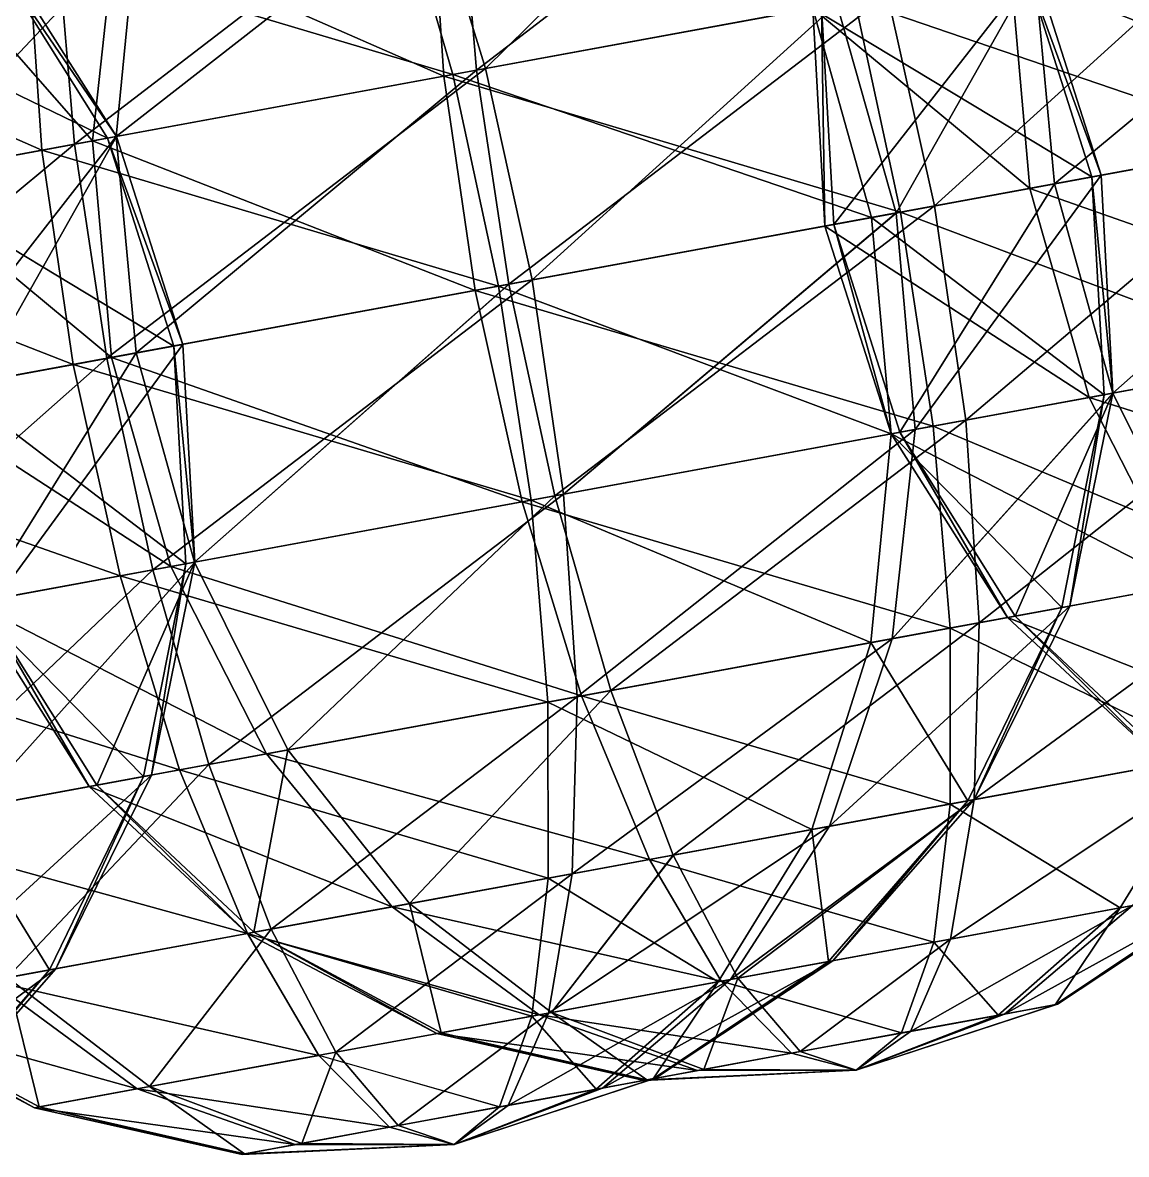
# Model space of a CAD drawing. Header units: metres. Extents: x -550 to 12, y -466 to 28.
# Drawn here: x -183.77 to -144.15, y -170.44 to -129.82 of the extents above; entities that cross this region are included whole.
import ezdxf

# ---------------------------------------------------------------- set-up
doc = ezdxf.new("R2010")
doc.units = ezdxf.units.M

msp = doc.modelspace()

# ---------------------------------------------------------------- linework, layer by layer
for points in [[(-167.47913, -131.53079, -797.5531), (-168.08679, -124.285675, -794.6424), (-154.86334, -121.85166, -794.3563), (-154.86324, -121.85156, -794.3562)], [(-167.47913, -131.53079, -797.5531), (-154.86334, -121.85166, -794.3563), (-152.73029, -128.81601, -797.2341), (-152.73018, -128.8159, -797.23395)], [(-167.16223, -131.47246, -1176.4236), (-169.29529, -124.50811, -1173.5458), (-157.9841, -122.42609, -1166.5753), (-157.984, -122.42599, -1166.5752)], [(-167.16223, -131.47246, -1176.4236), (-157.9841, -122.42609, -1166.5753), (-154.54625, -129.15027, -1168.6489), (-154.54614, -129.15016, -1168.6488)], [(-180.40887, -133.91075, -790.3311), (-179.67928, -126.41948, -788.1673), (-168.08679, -124.285675, -794.6424), (-168.08669, -124.285576, -794.6423)], [(-180.40887, -133.91075, -790.3311), (-168.08679, -124.285675, -794.6424), (-167.47913, -131.53079, -797.5531), (-167.47902, -131.53069, -797.553)], [(-181.91107, -134.18726, -1176.7426), (-182.51874, -126.94212, -1173.8318), (-169.29529, -124.50811, -1173.5458), (-169.29518, -124.50801, -1173.5457)], [(-181.91107, -134.18726, -1176.7426), (-169.29529, -124.50811, -1173.5458), (-167.16223, -131.47246, -1176.4236), (-167.16212, -131.47235, -1176.4235)], [(-168.65013, -131.74634, -741.585), (-169.13669, -124.47893, -744.46277), (-180.44786, -126.56095, -751.4333), (-180.44775, -126.56085, -751.43317)], [(-153.90129, -129.03156, -741.266), (-169.13669, -124.47893, -744.46277), (-168.65013, -131.74634, -741.585), (-168.65002, -131.74623, -741.5849)], [(-168.33324, -131.688, -1120.4554), (-170.34518, -124.70136, -1123.3662), (-183.56863, -127.135376, -1123.6522), (-183.56853, -127.13528, -1123.6521)], [(-155.40349, -129.30806, -1127.6775), (-170.34518, -124.70136, -1123.3662), (-168.33324, -131.688, -1120.4554), (-168.33313, -131.6879, -1120.4553)], [(-146.736, -135.60767, -906.2934), (-147.44598, -127.84334, -905.55536), (-134.51625, -125.46339, -912.77734), (-134.51614, -125.46329, -912.7772)], [(-146.736, -135.60767, -906.2934), (-134.51625, -125.46339, -912.77734), (-133.35013, -133.14375, -913.77014), (-133.35002, -133.14365, -913.77)], [(-134.56245, -133.36691, -855.8277), (-135.68726, -125.67893, -856.80927), (-148.30322, -128.00113, -864.58386), (-148.30312, -128.00102, -864.58374)], [(-188.05502, -135.31816, -777.5032), (-186.53464, -127.68133, -776.66614), (-179.67928, -126.41948, -788.1673), (-179.67917, -126.41938, -788.1672)], [(-188.05502, -135.31816, -777.5032), (-179.67928, -126.41948, -788.1673), (-180.40887, -133.91075, -790.3311), (-180.40877, -133.91064, -790.331)], [(-181.26611, -134.06854, -749.3596), (-180.44786, -126.56095, -751.4333), (-186.81595, -127.73311, -763.2205), (-186.81584, -127.73301, -763.2204)], [(-168.65013, -131.74634, -741.585), (-180.44786, -126.56095, -751.4333), (-181.26611, -134.06854, -749.3596), (-181.266, -134.06844, -749.3595)], [(-138.87035, -134.15985, -747.74994), (-140.97154, -126.6516, -748.488), (-153.90129, -129.03156, -741.266), (-153.90118, -129.03145, -741.26587)], [(-151.04388, -136.40062, -798.21564), (-152.73029, -128.81601, -797.2341), (-140.1143, -126.49381, -789.4595), (-140.1142, -126.49371, -789.45935)], [(-151.04388, -136.40062, -798.21564), (-140.1143, -126.49381, -789.4595), (-137.98286, -133.9965, -790.16675), (-137.98276, -133.9964, -790.1666)], [(-194.84082, -136.5672, -1169.5205), (-194.11122, -129.07593, -1167.3568), (-182.51874, -126.94212, -1173.8318), (-182.51863, -126.942024, -1173.8317)], [(-194.84082, -136.5672, -1169.5205), (-182.51874, -126.94212, -1173.8318), (-181.91107, -134.18726, -1176.7426), (-181.91096, -134.18715, -1176.7424)], [(-183.08208, -134.40279, -1120.7744), (-183.56863, -127.135376, -1123.6522), (-194.8798, -129.2174, -1130.6227), (-194.8797, -129.2173, -1130.6226)], [(-180.72021, -133.96805, -1025.2811), (-184.8602, -127.37312, -1026.1182), (-191.71556, -128.63496, -1014.617), (-191.71545, -128.63486, -1014.6169)], [(-187.50912, -135.21768, -1053.4247), (-184.57889, -127.321335, -1039.5637), (-180.40643, -133.9103, -1040.2777), (-180.40633, -133.91019, -1040.2776)], [(-180.40643, -133.9103, -1040.2777), (-184.57889, -127.321335, -1039.5637), (-184.8602, -127.37312, -1026.1182), (-184.86009, -127.373024, -1026.118)], [(-180.40643, -133.9103, -1040.2777), (-184.8602, -127.37312, -1026.1182), (-180.72021, -133.96805, -1025.2811), (-180.72011, -133.96794, -1025.281)], [(-168.33324, -131.688, -1120.4554), (-183.56863, -127.135376, -1123.6522), (-183.08208, -134.40279, -1120.7744), (-183.08197, -134.40268, -1120.7743)], [(-181.26611, -134.06854, -749.3596), (-186.81595, -127.73311, -763.2205), (-188.36879, -135.37592, -762.5066), (-188.36868, -135.37581, -762.5065)], [(-145.38641, -135.35925, -1140.2198), (-147.75734, -127.90064, -1140.5054), (-155.40349, -129.30806, -1127.6775), (-155.40338, -129.30795, -1127.6774)], [(-154.65187, -137.06473, -893.01294), (-155.09215, -129.25075, -892.7274), (-147.44598, -127.84334, -905.55536), (-147.44588, -127.84324, -905.55524)], [(-154.65187, -137.06473, -893.01294), (-147.44598, -127.84334, -905.55536), (-146.736, -135.60767, -906.2934), (-146.73589, -135.60756, -906.2933)], [(-152.41481, -136.65295, -1169.3562), (-154.54625, -129.15027, -1168.6489), (-147.44356, -127.84289, -1155.502), (-147.44345, -127.84279, -1155.5018)], [(-152.41481, -136.65295, -1169.3562), (-147.44356, -127.84289, -1155.502), (-145.06157, -135.29945, -1155.7455), (-145.06146, -135.29935, -1155.7454)], [(-145.06157, -135.29945, -1155.7455), (-147.44356, -127.84289, -1155.502), (-147.75734, -127.90064, -1140.5054), (-147.75723, -127.90054, -1140.5052)], [(-145.06157, -135.29945, -1155.7455), (-147.75734, -127.90064, -1140.5054), (-145.38641, -135.35925, -1140.2198), (-145.3863, -135.35915, -1140.2197)], [(-147.62347, -135.77103, -863.8766), (-148.30322, -128.00113, -864.58386), (-155.40591, -129.3085, -877.73083), (-155.4058, -129.3084, -877.7307)], [(-134.56245, -133.36691, -855.8277), (-148.30322, -128.00113, -864.58386), (-147.62347, -135.77103, -863.8766), (-147.62337, -135.77092, -863.87646)], [(-180.72021, -133.96805, -1025.2811), (-191.71556, -128.63496, -1014.617), (-188.36636, -135.37547, -1012.4532), (-188.36626, -135.37537, -1012.45306)], [(-152.25621, -136.62376, -740.2732), (-153.90129, -129.03156, -741.266), (-168.65013, -131.74634, -741.585), (-168.65002, -131.74623, -741.5849)], [(-166.31302, -139.21117, -798.5459), (-167.47913, -131.53079, -797.5531), (-152.73029, -128.81601, -797.2341), (-152.73018, -128.8159, -797.23395)], [(-152.73029, -128.81601, -797.2341), (-152.73029, -128.81601, -797.2341), (-167.47913, -131.53079, -797.5531), (-167.47902, -131.53069, -797.553)], [(-165.47583, -139.05707, -1177.405), (-167.16223, -131.47246, -1176.4236), (-154.54625, -129.15027, -1168.6489), (-154.54614, -129.15016, -1168.6488)], [(-166.31302, -139.21117, -798.5459), (-152.73029, -128.81601, -797.2341), (-151.04388, -136.40062, -798.21564), (-151.04378, -136.40051, -798.2155)], [(-165.47583, -139.05707, -1177.405), (-154.54625, -129.15027, -1168.6489), (-152.41481, -136.65295, -1169.3562), (-152.4147, -136.65285, -1169.3561)], [(-138.87035, -134.15985, -747.74994), (-153.90129, -129.03156, -741.266), (-152.25621, -136.62376, -740.2732), (-152.2561, -136.62366, -740.2731)], [(-183.08208, -134.40279, -1120.7744), (-194.8798, -129.2174, -1130.6227), (-195.69806, -136.72499, -1128.5491), (-195.69795, -136.72488, -1128.549)], [(-153.30229, -136.8163, -1126.9395), (-155.40349, -129.30806, -1127.6775), (-168.33324, -131.688, -1120.4554), (-168.33313, -131.6879, -1120.4553)], [(-154.97672, -137.12451, -877.4873), (-155.40591, -129.3085, -877.73083), (-155.09215, -129.25075, -892.7274), (-155.09204, -129.25064, -892.7273)], [(-147.62347, -135.77103, -863.8766), (-155.40591, -129.3085, -877.73083), (-154.97672, -137.12451, -877.4873), (-154.97661, -137.1244, -877.4872)], [(-145.38641, -135.35925, -1140.2198), (-155.40349, -129.30806, -1127.6775), (-153.30229, -136.8163, -1126.9395), (-153.30219, -136.8162, -1126.9393)], [(-154.97672, -137.12451, -877.4873), (-155.09215, -129.25075, -892.7274), (-154.65187, -137.06473, -893.01294), (-154.65176, -137.06462, -893.0128)], [(-180.74496, -141.86761, -1177.7354), (-181.91107, -134.18726, -1176.7426), (-167.16223, -131.47246, -1176.4236), (-167.16212, -131.47235, -1176.4235)], [(-167.16223, -131.47246, -1176.4236), (-167.16223, -131.47246, -1176.4236), (-181.91107, -134.18726, -1176.7426), (-181.91096, -134.18715, -1176.7424)], [(-180.74496, -141.86761, -1177.7354), (-167.16223, -131.47246, -1176.4236), (-165.47583, -139.05707, -1177.405), (-165.47572, -139.05696, -1177.4049)], [(-179.69887, -141.67508, -791.06915), (-180.40887, -133.91075, -790.3311), (-167.47913, -131.53079, -797.5531), (-167.47902, -131.53069, -797.553)], [(-179.69887, -141.67508, -791.06915), (-167.47913, -131.53079, -797.5531), (-166.31302, -139.21117, -798.5459), (-166.31291, -139.21106, -798.5458)], [(-166.68816, -139.28021, -1119.4626), (-168.33324, -131.688, -1120.4554), (-183.08208, -134.40279, -1120.7744), (-183.08197, -134.40268, -1120.7743)], [(-167.52533, -139.43433, -740.60345), (-168.65013, -131.74634, -741.585), (-181.26611, -134.06854, -749.3596), (-181.266, -134.06844, -749.3595)], [(-152.25621, -136.62376, -740.2732), (-168.65013, -131.74634, -741.585), (-167.52533, -139.43433, -740.60345), (-167.52522, -139.43422, -740.60333)], [(-153.30229, -136.8163, -1126.9395), (-168.33324, -131.688, -1120.4554), (-166.68816, -139.28021, -1119.4626), (-166.68805, -139.2801, -1119.4625)], [(-144.6348, -143.1159, -905.55536), (-146.736, -135.60767, -906.2934), (-133.35013, -133.14375, -913.77014), (-133.35002, -133.14365, -913.77)], [(-144.6348, -143.1159, -905.55536), (-133.35013, -133.14375, -913.77014), (-131.70505, -140.73596, -912.77734), (-131.70494, -140.73586, -912.7772)], [(-132.87607, -140.9515, -856.80927), (-134.56245, -133.36691, -855.8277), (-147.62347, -135.77103, -863.8766), (-147.62337, -135.77092, -863.87646)], [(-178.34929, -141.42667, -1024.9956), (-180.72021, -133.96805, -1025.2811), (-188.36636, -135.37547, -1012.4532), (-188.36626, -135.37537, -1012.45306)], [(-187.61475, -143.13214, -777.7887), (-188.05502, -135.31816, -777.5032), (-180.40887, -133.91075, -790.3311), (-180.40877, -133.91064, -790.331)], [(-187.61475, -143.13214, -777.7887), (-180.40887, -133.91075, -790.3311), (-179.69887, -141.67508, -791.06915), (-179.69876, -141.67497, -791.06903)], [(-185.37769, -142.72037, -1054.132), (-187.50912, -135.21768, -1053.4247), (-180.40643, -133.9103, -1040.2777), (-180.40633, -133.91019, -1040.2776)], [(-185.37769, -142.72037, -1054.132), (-180.40643, -133.9103, -1040.2777), (-178.02444, -141.36687, -1040.5212), (-178.02434, -141.36676, -1040.5211)], [(-178.02444, -141.36687, -1040.5212), (-180.40643, -133.9103, -1040.2777), (-180.72021, -133.96805, -1025.2811), (-180.72011, -133.96794, -1025.281)], [(-178.02444, -141.36687, -1040.5212), (-180.72021, -133.96805, -1025.2811), (-178.34929, -141.42667, -1024.9956), (-178.34918, -141.42656, -1024.9955)], [(-149.91908, -144.0886, -797.2341), (-151.04388, -136.40062, -798.21564), (-137.98286, -133.9965, -790.16675), (-137.98276, -133.9964, -790.1666)], [(-149.91908, -144.0886, -797.2341), (-137.98286, -133.9965, -790.16675), (-137.3031, -141.76639, -789.4595), (-137.303, -141.76628, -789.45935)], [(-181.95728, -142.09077, -1119.793), (-183.08208, -134.40279, -1120.7744), (-195.69806, -136.72499, -1128.5491), (-195.69795, -136.72488, -1128.549)], [(-194.13081, -144.33153, -1170.2585), (-194.84082, -136.5672, -1169.5205), (-181.91107, -134.18726, -1176.7426), (-181.91096, -134.18715, -1176.7424)], [(-194.13081, -144.33153, -1170.2585), (-181.91107, -134.18726, -1176.7426), (-180.74496, -141.86761, -1177.7354), (-180.74486, -141.86751, -1177.7352)], [(-180.58635, -141.83844, -748.65234), (-181.26611, -134.06854, -749.3596), (-188.36879, -135.37592, -762.5066), (-188.36868, -135.37581, -762.5065)], [(-166.68816, -139.28021, -1119.4626), (-183.08208, -134.40279, -1120.7744), (-181.95728, -142.09077, -1119.793), (-181.95717, -142.09067, -1119.7928)], [(-167.52533, -139.43433, -740.60345), (-181.26611, -134.06854, -749.3596), (-180.58635, -141.83844, -748.65234), (-180.58624, -141.83833, -748.6522)], [(-138.16035, -141.92418, -748.488), (-138.87035, -134.15985, -747.74994), (-152.25621, -136.62376, -740.2732), (-152.2561, -136.62366, -740.2731)], [(-180.58635, -141.83844, -748.65234), (-188.36879, -135.37592, -762.5066), (-187.93959, -143.19193, -762.26306), (-187.93948, -143.19182, -762.26294)], [(-178.34929, -141.42667, -1024.9956), (-188.36636, -135.37547, -1012.4532), (-186.26517, -142.88371, -1011.71515), (-186.26506, -142.8836, -1011.715)], [(-152.28094, -144.52332, -892.7274), (-154.65187, -137.06473, -893.01294), (-146.736, -135.60767, -906.2934), (-146.73589, -135.60756, -906.2933)], [(-144.94614, -143.17322, -1140.5054), (-145.38641, -135.35925, -1140.2198), (-153.30229, -136.8163, -1126.9395), (-153.30219, -136.8162, -1126.9393)], [(-151.73505, -144.42284, -1168.6489), (-152.41481, -136.65295, -1169.3562), (-145.06157, -135.29945, -1155.7455), (-145.06146, -135.29935, -1155.7454)], [(-152.28094, -144.52332, -892.7274), (-146.736, -135.60767, -906.2934), (-144.6348, -143.1159, -905.55536), (-144.63469, -143.1158, -905.55524)], [(-151.73505, -144.42284, -1168.6489), (-145.06157, -135.29945, -1155.7455), (-144.63237, -143.11546, -1155.502), (-144.63226, -143.11536, -1155.5018)], [(-144.63237, -143.11546, -1155.502), (-145.06157, -135.29945, -1155.7455), (-145.38641, -135.35925, -1140.2198), (-145.3863, -135.35915, -1140.2197)], [(-144.63237, -143.11546, -1155.502), (-145.38641, -135.35925, -1140.2198), (-144.94614, -143.17322, -1140.5054), (-144.94603, -143.17311, -1140.5052)], [(-145.49203, -143.2737, -864.58386), (-147.62347, -135.77103, -863.8766), (-154.97672, -137.12451, -877.4873), (-154.97661, -137.1244, -877.4872)], [(-132.87607, -140.9515, -856.80927), (-147.62347, -135.77103, -863.8766), (-145.49203, -143.2737, -864.58386), (-145.49193, -143.27359, -864.58374)], [(-164.66792, -146.80338, -797.5531), (-166.31302, -139.21117, -798.5459), (-151.04388, -136.40062, -798.21564), (-151.04378, -136.40051, -798.2155)], [(-151.04388, -136.40062, -798.21564), (-151.04388, -136.40062, -798.21564), (-166.31302, -139.21117, -798.5459), (-166.31291, -139.21106, -798.5458)], [(-164.66792, -146.80338, -797.5531), (-151.04388, -136.40062, -798.21564), (-149.91908, -144.0886, -797.2341), (-149.91898, -144.08849, -797.23395)], [(-181.95728, -142.09077, -1119.793), (-195.69806, -136.72499, -1128.5491), (-195.0183, -144.49489, -1127.8418), (-195.01819, -144.49478, -1127.8417)], [(-151.0901, -144.30412, -741.266), (-152.25621, -136.62376, -740.2732), (-167.52533, -139.43433, -740.60345), (-167.52522, -139.43422, -740.60333)], [(-152.5923, -144.58063, -1127.6775), (-153.30229, -136.8163, -1126.9395), (-166.68816, -139.28021, -1119.4626), (-166.68805, -139.2801, -1119.4625)], [(-164.35103, -146.74503, -1176.4236), (-165.47583, -139.05707, -1177.405), (-152.41481, -136.65295, -1169.3562), (-152.4147, -136.65285, -1169.3561)], [(-164.35103, -146.74503, -1176.4236), (-152.41481, -136.65295, -1169.3562), (-151.73505, -144.42284, -1168.6489), (-151.73494, -144.42273, -1168.6488)], [(-144.94614, -143.17322, -1140.5054), (-153.30229, -136.8163, -1126.9395), (-152.5923, -144.58063, -1127.6775), (-152.5922, -144.58052, -1127.6774)], [(-138.16035, -141.92418, -748.488), (-152.25621, -136.62376, -740.2732), (-151.0901, -144.30412, -741.266), (-151.09, -144.30402, -741.26587)], [(-152.59473, -144.58109, -877.73083), (-154.97672, -137.12451, -877.4873), (-154.65187, -137.06473, -893.01294), (-154.65176, -137.06462, -893.0128)], [(-145.49203, -143.2737, -864.58386), (-154.97672, -137.12451, -877.4873), (-152.59473, -144.58109, -877.73083), (-152.59462, -144.58098, -877.7307)], [(-152.59473, -144.58109, -877.73083), (-154.65187, -137.06473, -893.01294), (-152.28094, -144.52332, -892.7274), (-152.28084, -144.52321, -892.7273)], [(-165.52205, -146.96057, -1120.4554), (-166.68816, -139.28021, -1119.4626), (-181.95728, -142.09077, -1119.793), (-181.95717, -142.09067, -1119.7928)], [(-179.09987, -149.45982, -1176.7426), (-180.74496, -141.86761, -1177.7354), (-165.47583, -139.05707, -1177.405), (-165.47572, -139.05696, -1177.4049)], [(-165.47583, -139.05707, -1177.405), (-165.47583, -139.05707, -1177.405), (-180.74496, -141.86761, -1177.7354), (-180.74486, -141.86751, -1177.7352)], [(-177.59767, -149.18332, -790.3311), (-179.69887, -141.67508, -791.06915), (-166.31302, -139.21117, -798.5459), (-166.31291, -139.21106, -798.5458)], [(-179.09987, -149.45982, -1176.7426), (-165.47583, -139.05707, -1177.405), (-164.35103, -146.74503, -1176.4236), (-164.35092, -146.74492, -1176.4235)], [(-177.59767, -149.18332, -790.3311), (-166.31302, -139.21117, -798.5459), (-164.66792, -146.80338, -797.5531), (-164.66782, -146.80327, -797.553)], [(-152.5923, -144.58063, -1127.6775), (-166.68816, -139.28021, -1119.4626), (-165.52205, -146.96057, -1120.4554), (-165.52194, -146.96046, -1120.4553)], [(-165.83894, -147.01892, -741.585), (-167.52533, -139.43433, -740.60345), (-180.58635, -141.83844, -748.65234), (-180.58624, -141.83833, -748.6522)], [(-151.0901, -144.30412, -741.266), (-167.52533, -139.43433, -740.60345), (-165.83894, -147.01892, -741.585), (-165.83884, -147.01881, -741.5849)], [(-141.2856, -149.85641, -903.39154), (-144.6348, -143.1159, -905.55536), (-131.70505, -140.73596, -912.77734), (-131.70494, -140.73586, -912.7772)], [(-130.74301, -147.91586, -859.687), (-132.87607, -140.9515, -856.80927), (-145.49203, -143.2737, -864.58386), (-145.49193, -143.27359, -864.58374)], [(-185.24382, -150.59073, -777.5032), (-187.61475, -143.13214, -777.7887), (-179.69887, -141.67508, -791.06915), (-179.69876, -141.67497, -791.06903)], [(-177.90903, -149.24063, -1025.2811), (-178.34929, -141.42667, -1024.9956), (-186.26517, -142.88371, -1011.71515), (-186.26506, -142.8836, -1011.715)], [(-184.69794, -150.49025, -1053.4247), (-185.37769, -142.72037, -1054.132), (-178.02444, -141.36687, -1040.5212), (-178.02434, -141.36676, -1040.5211)], [(-185.24382, -150.59073, -777.5032), (-179.69887, -141.67508, -791.06915), (-177.59767, -149.18332, -790.3311), (-177.59756, -149.18321, -790.331)], [(-184.69794, -150.49025, -1053.4247), (-178.02444, -141.36687, -1040.5212), (-177.59525, -149.18288, -1040.2777), (-177.59514, -149.18277, -1040.2776)], [(-177.59525, -149.18288, -1040.2777), (-178.02444, -141.36687, -1040.5212), (-178.34929, -141.42667, -1024.9956), (-178.34918, -141.42656, -1024.9955)], [(-177.59525, -149.18288, -1040.2777), (-178.34929, -141.42667, -1024.9956), (-177.90903, -149.24063, -1025.2811), (-177.90892, -149.24052, -1025.281)], [(-180.27089, -149.67537, -1120.7744), (-181.95728, -142.09077, -1119.793), (-195.0183, -144.49489, -1127.8418), (-195.01819, -144.49478, -1127.8417)], [(-192.02962, -151.83977, -1169.5205), (-194.13081, -144.33153, -1170.2585), (-180.74496, -141.86761, -1177.7354), (-180.74486, -141.86751, -1177.7352)], [(-192.02962, -151.83977, -1169.5205), (-180.74496, -141.86761, -1177.7354), (-179.09987, -149.45982, -1176.7426), (-179.09976, -149.45972, -1176.7424)], [(-178.45491, -149.34111, -749.3596), (-180.58635, -141.83844, -748.65234), (-187.93959, -143.19193, -762.26306), (-187.93948, -143.19182, -762.26294)], [(-165.52205, -146.96057, -1120.4554), (-181.95728, -142.09077, -1119.793), (-180.27089, -149.67537, -1120.7744), (-180.27078, -149.67526, -1120.7743)], [(-165.83894, -147.01892, -741.585), (-180.58635, -141.83844, -748.65234), (-178.45491, -149.34111, -749.3596), (-178.4548, -149.341, -749.3595)], [(-138.88994, -149.41545, -750.6518), (-138.16035, -141.92418, -748.488), (-151.0901, -144.30412, -741.266), (-151.09, -144.30402, -741.26587)], [(-149.43253, -151.356, -794.3563), (-149.91908, -144.0886, -797.2341), (-137.3031, -141.76639, -789.4595), (-137.303, -141.76628, -789.45935)], [(-149.43253, -151.356, -794.3563), (-137.3031, -141.76639, -789.4595), (-138.12135, -149.27399, -787.3858), (-138.12125, -149.27388, -787.3857)], [(-177.90903, -149.24063, -1025.2811), (-186.26517, -142.88371, -1011.71515), (-185.55518, -150.64804, -1012.4532), (-185.55507, -150.64793, -1012.45306)], [(-178.45491, -149.34111, -749.3596), (-187.93959, -143.19193, -762.26306), (-185.5576, -150.6485, -762.5066), (-185.5575, -150.64839, -762.5065)], [(-142.05418, -149.99788, -866.65753), (-145.49203, -143.2737, -864.58386), (-152.59473, -144.58109, -877.73083), (-152.59462, -144.58098, -877.7307)], [(-146.46652, -150.81006, -1141.3424), (-144.94614, -143.17322, -1140.5054), (-152.5923, -144.58063, -1127.6775), (-152.5922, -144.58052, -1127.6774)], [(-152.5533, -151.93044, -1166.5753), (-151.73505, -144.42284, -1168.6489), (-144.63237, -143.11546, -1155.502), (-144.63226, -143.11536, -1155.5018)], [(-152.5533, -151.93044, -1166.5753), (-144.63237, -143.11546, -1155.502), (-146.18521, -150.75827, -1154.788), (-146.1851, -150.75816, -1154.7878)], [(-148.14096, -151.11826, -891.8904), (-152.28094, -144.52332, -892.7274), (-144.6348, -143.1159, -905.55536), (-144.63469, -143.1158, -905.55524)], [(-148.14096, -151.11826, -891.8904), (-144.6348, -143.1159, -905.55536), (-141.2856, -149.85641, -903.39154), (-141.28549, -149.85631, -903.3914)], [(-146.18521, -150.75827, -1154.788), (-144.94614, -143.17322, -1140.5054), (-146.46652, -150.81006, -1141.3424), (-146.46642, -150.80995, -1141.3423)], [(-146.18521, -150.75827, -1154.788), (-144.63237, -143.11546, -1155.502), (-144.94614, -143.17322, -1140.5054), (-144.94603, -143.17311, -1140.5052)], [(-130.74301, -147.91586, -859.687), (-145.49203, -143.2737, -864.58386), (-142.05418, -149.99788, -866.65753), (-142.05408, -149.99777, -866.6574)], [(-162.65598, -153.79002, -794.6424), (-164.66792, -146.80338, -797.5531), (-149.91908, -144.0886, -797.2341), (-149.91898, -144.08849, -797.23395)], [(-149.91908, -144.0886, -797.2341), (-149.91908, -144.0886, -797.2341), (-164.66792, -146.80338, -797.5531), (-164.66782, -146.80327, -797.553)], [(-162.65598, -153.79002, -794.6424), (-149.91908, -144.0886, -797.2341), (-149.43253, -151.356, -794.3563), (-149.43242, -151.3559, -794.3562)], [(-180.27089, -149.67537, -1120.7744), (-195.0183, -144.49489, -1127.8418), (-192.88686, -151.99756, -1128.5491), (-192.88675, -151.99745, -1128.549)], [(-150.48244, -151.54926, -744.1767), (-151.0901, -144.30412, -741.266), (-165.83894, -147.01892, -741.585), (-165.83884, -147.01881, -741.5849)], [(-153.32188, -152.0719, -1129.8412), (-152.5923, -144.58063, -1127.6775), (-165.52205, -146.96057, -1120.4554), (-165.52194, -146.96046, -1120.4553)], [(-163.86447, -154.01245, -1173.5458), (-164.35103, -146.74503, -1176.4236), (-151.73505, -144.42284, -1168.6489), (-151.73494, -144.42273, -1168.6488)], [(-163.86447, -154.01245, -1173.5458), (-151.73505, -144.42284, -1168.6489), (-152.5533, -151.93044, -1166.5753), (-152.55319, -151.93033, -1166.5752)], [(-146.46652, -150.81006, -1141.3424), (-152.5923, -144.58063, -1127.6775), (-153.32188, -152.0719, -1129.8412), (-153.32178, -152.0718, -1129.8411)], [(-148.42227, -151.17004, -878.44476), (-152.59473, -144.58109, -877.73083), (-152.28094, -144.52332, -892.7274), (-152.28084, -144.52321, -892.7273)], [(-142.05418, -149.99788, -866.65753), (-152.59473, -144.58109, -877.73083), (-148.42227, -151.17004, -878.44476), (-148.42216, -151.16994, -878.44464)], [(-148.42227, -151.17004, -878.44476), (-152.28094, -144.52332, -892.7274), (-148.14096, -151.11826, -891.8904), (-148.14085, -151.11815, -891.89026)], [(-138.88994, -149.41545, -750.6518), (-151.0901, -144.30412, -741.266), (-150.48244, -151.54926, -744.1767), (-150.48233, -151.54915, -744.1766)], [(-164.91438, -154.2057, -1123.3662), (-165.52205, -146.96057, -1120.4554), (-180.27089, -149.67537, -1120.7744), (-180.27078, -149.67526, -1120.7743)], [(-177.08792, -156.44647, -1173.8318), (-179.09987, -149.45982, -1176.7426), (-164.35103, -146.74503, -1176.4236), (-164.35092, -146.74492, -1176.4235)], [(-164.35103, -146.74503, -1176.4236), (-164.35103, -146.74503, -1176.4236), (-179.09987, -149.45982, -1176.7426), (-179.09976, -149.45972, -1176.7424)], [(-163.70589, -153.98328, -744.46277), (-165.83894, -147.01892, -741.585), (-178.45491, -149.34111, -749.3596), (-178.4548, -149.341, -749.3595)], [(-174.24847, -155.92383, -788.1673), (-177.59767, -149.18332, -790.3311), (-164.66792, -146.80338, -797.5531), (-164.66782, -146.80327, -797.553)], [(-177.08792, -156.44647, -1173.8318), (-164.35103, -146.74503, -1176.4236), (-163.86447, -154.01245, -1173.5458), (-163.86436, -154.01234, -1173.5457)], [(-174.24847, -155.92383, -788.1673), (-164.66792, -146.80338, -797.5531), (-162.65598, -153.79002, -794.6424), (-162.65587, -153.78992, -794.6423)], [(-150.48244, -151.54926, -744.1767), (-165.83894, -147.01892, -741.585), (-163.70589, -153.98328, -744.46277), (-163.70578, -153.98317, -744.46265)], [(-153.32188, -152.0719, -1129.8412), (-165.52205, -146.96057, -1120.4554), (-164.91438, -154.2057, -1123.3662), (-164.91428, -154.2056, -1123.3661)], [(-188.68042, -158.58028, -1167.3568), (-192.02962, -151.83977, -1169.5205), (-179.09987, -149.45982, -1176.7426), (-179.09976, -149.45972, -1176.7424)], [(-188.68042, -158.58028, -1167.3568), (-179.09987, -149.45982, -1176.7426), (-177.08792, -156.44647, -1173.8318), (-177.08781, -156.44637, -1173.8317)], [(-175.01706, -156.06529, -751.4333), (-178.45491, -149.34111, -749.3596), (-185.5576, -150.6485, -762.5066), (-185.5575, -150.64839, -762.5065)], [(-179.4294, -156.87747, -1026.1182), (-177.90903, -149.24063, -1025.2811), (-185.55518, -150.64804, -1012.4532), (-185.55507, -150.64793, -1012.45306)], [(-185.51617, -157.99785, -1051.3511), (-184.69794, -150.49025, -1053.4247), (-177.59525, -149.18288, -1040.2777), (-177.59514, -149.18277, -1040.2776)], [(-185.51617, -157.99785, -1051.3511), (-177.59525, -149.18288, -1040.2777), (-179.14809, -156.82568, -1039.5637), (-179.14798, -156.82558, -1039.5636)], [(-181.10382, -157.18567, -776.66614), (-185.24382, -150.59073, -777.5032), (-177.59767, -149.18332, -790.3311), (-177.59756, -149.18321, -790.331)], [(-181.10382, -157.18567, -776.66614), (-177.59767, -149.18332, -790.3311), (-174.24847, -155.92383, -788.1673), (-174.24837, -155.92372, -788.1672)], [(-179.14809, -156.82568, -1039.5637), (-177.90903, -149.24063, -1025.2811), (-179.4294, -156.87747, -1026.1182), (-179.42929, -156.87737, -1026.118)], [(-179.14809, -156.82568, -1039.5637), (-177.59525, -149.18288, -1040.2777), (-177.90903, -149.24063, -1025.2811), (-177.90892, -149.24052, -1025.281)], [(-163.70589, -153.98328, -744.46277), (-178.45491, -149.34111, -749.3596), (-175.01706, -156.06529, -751.4333), (-175.01695, -156.06519, -751.43317)], [(-141.00938, -156.12315, -754.0939), (-138.88994, -149.41545, -750.6518), (-150.48244, -151.54926, -744.1767), (-150.48233, -151.54915, -744.1766)], [(-149.61739, -157.70761, -789.7785), (-149.43253, -151.356, -794.3563), (-138.12135, -149.27399, -787.3858), (-138.12125, -149.27388, -787.3857)], [(-149.61739, -157.70761, -789.7785), (-138.12135, -149.27399, -787.3858), (-140.38184, -156.00764, -784.0871), (-140.38173, -156.00754, -784.087)], [(-178.13783, -156.63972, -1123.6522), (-180.27089, -149.67537, -1120.7744), (-192.88686, -151.99756, -1128.5491), (-192.88675, -151.99745, -1128.549)], [(-164.91438, -154.2057, -1123.3662), (-180.27089, -149.67537, -1120.7744), (-178.13783, -156.63972, -1123.6522), (-178.13773, -156.63962, -1123.6521)], [(-142.514, -156.4001, -890.5588), (-148.14096, -151.11826, -891.8904), (-141.2856, -149.85641, -903.39154), (-141.28549, -149.85631, -903.3914)], [(-137.54417, -155.48532, -869.95624), (-142.05418, -149.99788, -866.65753), (-148.42227, -151.17004, -878.44476), (-148.42216, -151.16994, -878.44464)], [(-179.4294, -156.87747, -1026.1182), (-185.55518, -150.64804, -1012.4532), (-186.28476, -158.13931, -1014.617), (-186.28465, -158.1392, -1014.6169)], [(-181.38515, -157.23746, -763.2205), (-185.5576, -150.6485, -762.5066), (-185.24382, -150.59073, -777.5032), (-185.24371, -150.59062, -777.50305)], [(-175.01706, -156.06529, -751.4333), (-185.5576, -150.6485, -762.5066), (-181.38515, -157.23746, -763.2205), (-181.38504, -157.23735, -763.2204)], [(-181.38515, -157.23746, -763.2205), (-185.24382, -150.59073, -777.5032), (-181.10382, -157.18567, -776.66614), (-181.10371, -157.18556, -776.666)], [(-154.81378, -158.6641, -1163.2766), (-152.5533, -151.93044, -1166.5753), (-146.18521, -150.75827, -1154.788), (-146.1851, -150.75816, -1154.7878)], [(-154.81378, -158.6641, -1163.2766), (-146.18521, -150.75827, -1154.788), (-149.61426, -157.70703, -1153.6523), (-149.61415, -157.70692, -1153.6522)], [(-149.84396, -157.74931, -1142.6741), (-146.46652, -150.81006, -1141.3424), (-153.32188, -152.0719, -1129.8412), (-153.32178, -152.0718, -1129.8411)], [(-149.61426, -157.70703, -1153.6523), (-146.46652, -150.81006, -1141.3424), (-149.84396, -157.74931, -1142.6741), (-149.84386, -157.7492, -1142.674)], [(-149.61426, -157.70703, -1153.6523), (-146.18521, -150.75827, -1154.788), (-146.46652, -150.81006, -1141.3424), (-146.46642, -150.80995, -1141.3423)], [(-160.41428, -159.69498, -790.0121), (-162.65598, -153.79002, -794.6424), (-149.43253, -151.356, -794.3563), (-149.43242, -151.3559, -794.3562)], [(-149.43253, -151.356, -794.3563), (-149.43253, -151.356, -794.3563), (-162.65598, -153.79002, -794.6424), (-162.65587, -153.78992, -794.6423)], [(-160.41428, -159.69498, -790.0121), (-149.43253, -151.356, -794.3563), (-149.61739, -157.70761, -789.7785), (-149.61728, -157.7075, -789.7784)], [(-142.74371, -156.44238, -879.58044), (-148.42227, -151.17004, -878.44476), (-148.14096, -151.11826, -891.8904), (-148.14085, -151.11815, -891.89026)], [(-137.54417, -155.48532, -869.95624), (-148.42227, -151.17004, -878.44476), (-142.74371, -156.44238, -879.58044), (-142.7436, -156.44228, -879.5803)], [(-142.74371, -156.44238, -879.58044), (-148.14096, -151.11826, -891.8904), (-142.514, -156.4001, -890.5588), (-142.5139, -156.4, -890.55865)], [(-150.47462, -157.8654, -748.807), (-150.48244, -151.54926, -744.1767), (-163.70589, -153.98328, -744.46277), (-163.70578, -153.98317, -744.46265)], [(-141.00938, -156.12315, -754.0939), (-150.48244, -151.54926, -744.1767), (-150.47462, -157.8654, -748.807), (-150.47452, -157.8653, -748.8069)], [(-178.13783, -156.63972, -1123.6522), (-192.88686, -151.99756, -1128.5491), (-189.449, -158.72174, -1130.6227), (-189.4489, -158.72163, -1130.6226)], [(-155.44133, -158.7796, -1133.2833), (-153.32188, -152.0719, -1129.8412), (-164.91438, -154.2057, -1123.3662), (-164.91428, -154.2056, -1123.3661)], [(-164.04933, -160.36406, -1168.968), (-163.86447, -154.01245, -1173.5458), (-152.5533, -151.93044, -1166.5753), (-152.55319, -151.93033, -1166.5752)], [(-164.04933, -160.36406, -1168.968), (-152.5533, -151.93044, -1166.5753), (-154.81378, -158.6641, -1163.2766), (-154.81367, -158.66399, -1163.2765)], [(-149.84396, -157.74931, -1142.6741), (-153.32188, -152.0719, -1129.8412), (-155.44133, -158.7796, -1133.2833), (-155.44122, -158.7795, -1133.2832)], [(-169.87952, -161.43723, -784.7252), (-174.24847, -155.92383, -788.1673), (-162.65598, -153.79002, -794.6424), (-162.65587, -153.78992, -794.6423)], [(-169.87952, -161.43723, -784.7252), (-162.65598, -153.79002, -794.6424), (-160.41428, -159.69498, -790.0121), (-160.41417, -159.69487, -790.01196)], [(-164.90657, -160.52185, -1127.9965), (-164.91438, -154.2057, -1123.3662), (-178.13783, -156.63972, -1123.6522), (-178.13773, -156.63962, -1123.6521)], [(-174.84622, -162.35143, -1169.2015), (-177.08792, -156.44647, -1173.8318), (-163.86447, -154.01245, -1173.5458), (-163.86436, -154.01234, -1173.5457)], [(-163.86447, -154.01245, -1173.5458), (-163.86447, -154.01245, -1173.5458), (-177.08792, -156.44647, -1173.8318), (-177.08781, -156.44637, -1173.8317)], [(-161.27151, -159.85277, -749.0406), (-163.70589, -153.98328, -744.46277), (-175.01706, -156.06529, -751.4333), (-175.01695, -156.06519, -751.43317)], [(-174.84622, -162.35143, -1169.2015), (-163.86447, -154.01245, -1173.5458), (-164.04933, -160.36406, -1168.968), (-164.04922, -160.36395, -1168.9679)], [(-155.44133, -158.7796, -1133.2833), (-164.91438, -154.2057, -1123.3662), (-164.90657, -160.52185, -1127.9965), (-164.90646, -160.52174, -1127.9963)], [(-150.47462, -157.8654, -748.807), (-163.70589, -153.98328, -744.46277), (-161.27151, -159.85277, -749.0406), (-161.27141, -159.85266, -749.04047)], [(-175.47688, -162.46751, -775.33453), (-181.10382, -157.18567, -776.66614), (-174.24847, -155.92383, -788.1673), (-174.24837, -155.92372, -788.1672)], [(-175.47688, -162.46751, -775.33453), (-174.24847, -155.92383, -788.1673), (-169.87952, -161.43723, -784.7252), (-169.87941, -161.43712, -784.7251)], [(-170.50705, -161.55273, -754.732), (-175.01706, -156.06529, -751.4333), (-181.38515, -157.23746, -763.2205), (-181.38504, -157.23735, -763.2204)], [(-161.27151, -159.85277, -749.0406), (-175.01706, -156.06529, -751.4333), (-170.50705, -161.55273, -754.732), (-170.50694, -161.55263, -754.7319)], [(-144.37427, -161.59018, -758.5798), (-141.00938, -156.12315, -754.0939), (-150.47462, -157.8654, -748.807), (-150.47452, -157.8653, -748.8069)], [(-150.46103, -162.71056, -783.81256), (-149.61739, -157.70761, -789.7785), (-140.38184, -156.00764, -784.0871), (-140.38173, -156.00754, -784.087)], [(-150.46103, -162.71056, -783.81256), (-140.38184, -156.00764, -784.0871), (-143.93053, -161.5085, -779.78815), (-143.93042, -161.50839, -779.788)], [(-140.41632, -160.86165, -765.22), (-141.00938, -156.12315, -754.0939), (-144.37427, -161.59018, -758.5798), (-144.37416, -161.59007, -758.57965)], [(-175.70346, -162.50922, -1128.23), (-178.13783, -156.63972, -1123.6522), (-189.449, -158.72174, -1130.6227), (-189.4489, -158.72163, -1130.6226)], [(-184.31146, -164.09367, -1163.9147), (-188.68042, -158.58028, -1167.3568), (-177.08792, -156.44647, -1173.8318), (-177.08781, -156.44637, -1173.8317)], [(-184.31146, -164.09367, -1163.9147), (-177.08792, -156.44647, -1173.8318), (-174.84622, -162.35143, -1169.2015), (-174.84612, -162.35132, -1169.2014)], [(-164.90657, -160.52185, -1127.9965), (-178.13783, -156.63972, -1123.6522), (-175.70346, -162.50922, -1128.23), (-175.70335, -162.50911, -1128.2299)], [(-187.77666, -164.7315, -1048.0524), (-185.51617, -157.99785, -1051.3511), (-179.14809, -156.82568, -1039.5637), (-179.14798, -156.82558, -1039.5636)], [(-187.77666, -164.7315, -1048.0524), (-179.14809, -156.82568, -1039.5637), (-182.57713, -163.77444, -1038.4281), (-182.57703, -163.77434, -1038.428)], [(-182.80684, -163.81673, -1027.4498), (-179.4294, -156.87747, -1026.1182), (-186.28476, -158.13931, -1014.617), (-186.28465, -158.1392, -1014.6169)], [(-182.57713, -163.77444, -1038.4281), (-179.4294, -156.87747, -1026.1182), (-182.80684, -163.81673, -1027.4498), (-182.80673, -163.81662, -1027.4497)], [(-182.57713, -163.77444, -1038.4281), (-179.14809, -156.82568, -1039.5637), (-179.4294, -156.87747, -1026.1182), (-179.42929, -156.87737, -1026.118)], [(-175.70657, -162.5098, -764.3562), (-181.38515, -157.23746, -763.2205), (-181.10382, -157.18567, -776.66614), (-181.10371, -157.18556, -776.666)], [(-175.70657, -162.5098, -764.3562), (-181.10382, -157.18567, -776.66614), (-175.47688, -162.46751, -775.33453), (-175.47678, -162.4674, -775.3344)], [(-170.50705, -161.55273, -754.732), (-181.38515, -157.23746, -763.2205), (-175.70657, -162.5098, -764.3562), (-175.70647, -162.50969, -764.3561)], [(-151.0672, -162.82213, -754.8414), (-150.47462, -157.8654, -748.807), (-161.27151, -159.85277, -749.0406), (-161.27141, -159.85266, -749.04047)], [(-158.0956, -164.11583, -783.9777), (-160.41428, -159.69498, -790.0121), (-149.61739, -157.70761, -789.7785), (-149.61728, -157.7075, -789.7784)], [(-149.61739, -157.70761, -789.7785), (-149.61739, -157.70761, -789.7785), (-160.41428, -159.69498, -790.0121), (-160.41417, -159.69487, -790.01196)], [(-158.36247, -164.16495, -1158.9777), (-154.81378, -158.6641, -1163.2766), (-149.61426, -157.70703, -1153.6523), (-149.61415, -157.70692, -1153.6522)], [(-158.36247, -164.16495, -1158.9777), (-149.61426, -157.70703, -1153.6523), (-154.68585, -163.48819, -1152.1722), (-154.68575, -163.48808, -1152.1721)], [(-158.0956, -164.11583, -783.9777), (-149.61739, -157.70761, -789.7785), (-150.46103, -162.71056, -783.81256), (-150.46092, -162.71045, -783.81244)], [(-154.84827, -163.5181, -1144.4094), (-149.84396, -157.74931, -1142.6741), (-155.44133, -158.7796, -1133.2833), (-155.44122, -158.7795, -1133.2832)], [(-154.68585, -163.48819, -1152.1722), (-149.84396, -157.74931, -1142.6741), (-154.84827, -163.5181, -1144.4094), (-154.84816, -163.51799, -1144.4093)], [(-154.68585, -163.48819, -1152.1722), (-149.61426, -157.70703, -1153.6523), (-149.84396, -157.74931, -1142.6741), (-149.84386, -157.7492, -1142.674)], [(-144.37427, -161.59018, -758.5798), (-150.47462, -157.8654, -748.807), (-151.0672, -162.82213, -754.8414), (-151.0671, -162.82202, -754.84125)], [(-182.80684, -163.81673, -1027.4498), (-186.28476, -158.13931, -1014.617), (-188.4042, -164.84702, -1018.0591), (-188.4041, -164.84691, -1018.05896)], [(-175.70346, -162.50922, -1128.23), (-189.449, -158.72174, -1130.6227), (-184.939, -164.20918, -1133.9214), (-184.93889, -164.20908, -1133.9213)], [(-158.80621, -164.24663, -1137.7692), (-155.44133, -158.7796, -1133.2833), (-164.90657, -160.52185, -1127.9965), (-164.90646, -160.52174, -1127.9963)], [(-164.89297, -165.367, -1163.0021), (-164.04933, -160.36406, -1168.968), (-154.81378, -158.6641, -1163.2766), (-154.81367, -158.66399, -1163.2765)], [(-164.89297, -165.367, -1163.0021), (-154.81378, -158.6641, -1163.2766), (-158.36247, -164.16495, -1158.9777), (-158.36237, -164.16484, -1158.9775)], [(-154.84827, -163.5181, -1144.4094), (-155.44133, -158.7796, -1133.2833), (-158.80621, -164.24663, -1137.7692), (-158.8061, -164.24652, -1137.769)], [(-158.70175, -164.2274, -755.00653), (-161.27151, -159.85277, -749.0406), (-170.50705, -161.55273, -754.732), (-170.50694, -161.55263, -754.7319)], [(-164.78853, -165.34778, -780.2393), (-169.87952, -161.43723, -784.7252), (-160.41428, -159.69498, -790.0121), (-160.41417, -159.69487, -790.01196)], [(-164.78853, -165.34778, -780.2393), (-160.41428, -159.69498, -790.0121), (-158.0956, -164.11583, -783.9777), (-158.09549, -164.11572, -783.9776)], [(-151.0672, -162.82213, -754.8414), (-161.27151, -159.85277, -749.0406), (-158.70175, -164.2274, -755.00653), (-158.70164, -164.2273, -755.0064)], [(-172.52754, -166.77228, -1163.1672), (-174.84622, -162.35143, -1169.2015), (-164.04933, -160.36406, -1168.968), (-164.04922, -160.36395, -1168.9679)], [(-164.04933, -160.36406, -1168.968), (-164.04933, -160.36406, -1168.968), (-174.84622, -162.35143, -1169.2015), (-174.84612, -162.35132, -1169.2014)], [(-172.52754, -166.77228, -1163.1672), (-164.04933, -160.36406, -1168.968), (-164.89297, -165.367, -1163.0021), (-164.89287, -165.3669, -1163.002)], [(-165.49915, -165.47858, -1134.0308), (-164.90657, -160.52185, -1127.9965), (-175.70346, -162.50922, -1128.23), (-175.70335, -162.50911, -1128.2299)], [(-158.80621, -164.24663, -1137.7692), (-164.90657, -160.52185, -1127.9965), (-165.49915, -165.47858, -1134.0308), (-165.49904, -165.47847, -1134.0306)], [(-148.52556, -165.40166, -774.7819), (-143.93053, -161.5085, -779.78815), (-140.2539, -160.83174, -772.9828), (-140.2538, -160.83163, -772.98267)], [(-148.52556, -165.40166, -774.7819), (-140.2539, -160.83174, -772.9828), (-146.62239, -165.05135, -771.2592), (-146.62228, -165.05124, -771.2591)], [(-146.62239, -165.05135, -771.2592), (-140.2539, -160.83174, -772.9828), (-140.41632, -160.86165, -765.22), (-140.41621, -160.86154, -765.21985)], [(-146.62239, -165.05135, -771.2592), (-140.41632, -160.86165, -765.22), (-146.70647, -165.06682, -767.24084), (-146.70636, -165.06671, -767.2407)], [(-146.70647, -165.06682, -767.24084), (-140.41632, -160.86165, -765.22), (-144.37427, -161.59018, -758.5798), (-144.37416, -161.59007, -758.57965)], [(-165.23227, -165.42946, -759.03094), (-170.50705, -161.55273, -754.732), (-175.70657, -162.5098, -764.3562), (-175.70647, -162.50969, -764.3561)], [(-168.74646, -166.07631, -773.5991), (-175.47688, -162.46751, -775.33453), (-169.87952, -161.43723, -784.7252), (-169.87941, -161.43712, -784.7251)], [(-158.70175, -164.2274, -755.00653), (-170.50705, -161.55273, -754.732), (-165.23227, -165.42946, -759.03094), (-165.23216, -165.42935, -759.0308)], [(-168.74646, -166.07631, -773.5991), (-169.87952, -161.43723, -784.7252), (-164.78853, -165.34778, -780.2393), (-164.78842, -165.34767, -780.2392)], [(-151.906, -166.02388, -776.8651), (-150.46103, -162.71056, -783.81256), (-143.93053, -161.5085, -779.78815), (-143.93042, -161.50839, -779.788)], [(-151.906, -166.02388, -776.8651), (-143.93053, -161.5085, -779.78815), (-148.52556, -165.40166, -774.7819), (-148.52545, -165.40155, -774.7818)], [(-148.75525, -165.44394, -763.80365), (-144.37427, -161.59018, -758.5798), (-151.0672, -162.82213, -754.8414), (-151.0671, -162.82202, -754.84125)], [(-146.70647, -165.06682, -767.24084), (-144.37427, -161.59018, -758.5798), (-148.75525, -165.44394, -763.80365), (-148.75514, -165.44383, -763.8035)], [(-179.22047, -168.00423, -1159.4288), (-184.31146, -164.09367, -1163.9147), (-174.84622, -162.35143, -1169.2015), (-174.84612, -162.35132, -1169.2014)], [(-179.22047, -168.00423, -1159.4288), (-174.84622, -162.35143, -1169.2015), (-172.52754, -166.77228, -1163.1672), (-172.52744, -166.77217, -1163.1671)], [(-168.90889, -166.10622, -765.8363), (-175.70657, -162.5098, -764.3562), (-175.47688, -162.46751, -775.33453), (-175.47678, -162.4674, -775.3344)], [(-168.90889, -166.10622, -765.8363), (-175.47688, -162.46751, -775.33453), (-168.74646, -166.07631, -773.5991), (-168.74635, -166.0762, -773.599)], [(-173.1337, -166.88385, -1134.1959), (-175.70346, -162.50922, -1128.23), (-184.939, -164.20918, -1133.9214), (-184.93889, -164.20908, -1133.9213)], [(-165.23227, -165.42946, -759.03094), (-175.70657, -162.5098, -764.3562), (-168.90889, -166.10622, -765.8363), (-168.90878, -166.10611, -765.8362)], [(-165.49915, -165.47858, -1134.0308), (-175.70346, -162.50922, -1128.23), (-173.1337, -166.88385, -1134.1959), (-173.13359, -166.88374, -1134.1958)], [(-152.21977, -166.08163, -761.86847), (-151.0672, -162.82213, -754.8414), (-158.70175, -164.2274, -755.00653), (-158.70164, -164.2273, -755.0064)], [(-155.85794, -166.75131, -776.9506), (-158.0956, -164.11583, -783.9777), (-150.46103, -162.71056, -783.81256), (-150.46092, -162.71045, -783.81244)], [(-150.46103, -162.71056, -783.81256), (-150.46103, -162.71056, -783.81256), (-158.0956, -164.11583, -783.9777), (-158.09549, -164.11572, -783.9776)], [(-155.85794, -166.75131, -776.9506), (-150.46103, -162.71056, -783.81256), (-151.906, -166.02388, -776.8651), (-151.9059, -166.02377, -776.865)], [(-148.75525, -165.44394, -763.80365), (-151.0672, -162.82213, -754.8414), (-152.21977, -166.08163, -761.86847), (-152.21967, -166.08153, -761.86835)], [(-162.9575, -168.0581, -1153.9713), (-158.36247, -164.16495, -1158.9777), (-154.68585, -163.48819, -1152.1722), (-154.68575, -163.48808, -1152.1721)], [(-162.9575, -168.0581, -1153.9713), (-154.68585, -163.48819, -1152.1722), (-161.05434, -167.7078, -1150.4486), (-161.05423, -167.70769, -1150.4485)], [(-161.05434, -167.7078, -1150.4486), (-154.84827, -163.5181, -1144.4094), (-161.13841, -167.72327, -1146.4303), (-161.1383, -167.72316, -1146.4302)], [(-161.13841, -167.72327, -1146.4303), (-154.84827, -163.5181, -1144.4094), (-158.80621, -164.24663, -1137.7692), (-158.8061, -164.24652, -1137.769)], [(-161.05434, -167.7078, -1150.4486), (-154.68585, -163.48819, -1152.1722), (-154.84827, -163.5181, -1144.4094), (-154.84816, -163.51799, -1144.4093)], [(-191.32535, -170.23236, -1043.7534), (-187.77666, -164.7315, -1048.0524), (-182.57713, -163.77444, -1038.4281), (-182.57703, -163.77434, -1038.428)], [(-191.32535, -170.23236, -1043.7534), (-182.57713, -163.77444, -1038.4281), (-187.64871, -169.5556, -1036.948), (-187.6486, -169.5555, -1036.9479)], [(-183.1784, -168.73276, -1152.7886), (-189.90883, -165.12396, -1154.5239), (-184.31146, -164.09367, -1163.9147), (-184.31136, -164.09357, -1163.9146)], [(-187.81114, -169.58551, -1029.1852), (-182.80684, -163.81673, -1027.4498), (-188.4042, -164.84702, -1018.0591), (-188.4041, -164.84691, -1018.05896)], [(-187.64871, -169.5556, -1036.948), (-182.80684, -163.81673, -1027.4498), (-187.81114, -169.58551, -1029.1852), (-187.81104, -169.5854, -1029.185)], [(-187.64871, -169.5556, -1036.948), (-182.57713, -163.77444, -1038.4281), (-182.80684, -163.81673, -1027.4498), (-182.80673, -163.81662, -1027.4497)], [(-183.1784, -168.73276, -1152.7886), (-184.31146, -164.09367, -1163.9147), (-179.22047, -168.00423, -1159.4288), (-179.22037, -168.00412, -1159.4287)], [(-179.66422, -168.0859, -1138.2203), (-184.939, -164.20918, -1133.9214), (-190.13852, -165.16624, -1143.5457), (-190.13841, -165.16614, -1143.5455)], [(-173.1337, -166.88385, -1134.1959), (-184.939, -164.20918, -1133.9214), (-179.66422, -168.0859, -1138.2203), (-179.66411, -168.0858, -1138.2202)], [(-166.33795, -168.68033, -1156.0546), (-164.89297, -165.367, -1163.0021), (-158.36247, -164.16495, -1158.9777), (-158.36237, -164.16484, -1158.9775)], [(-166.33795, -168.68033, -1156.0546), (-158.36247, -164.16495, -1158.9777), (-162.9575, -168.0581, -1153.9713), (-162.9574, -168.058, -1153.9712)], [(-163.1872, -168.10037, -1142.993), (-158.80621, -164.24663, -1137.7692), (-165.49915, -165.47858, -1134.0308), (-165.49904, -165.47847, -1134.0306)], [(-156.1717, -166.80907, -761.954), (-158.70175, -164.2274, -755.00653), (-165.23227, -165.42946, -759.03094), (-165.23216, -165.42935, -759.0308)], [(-159.32246, -167.389, -775.01544), (-164.78853, -165.34778, -780.2393), (-158.0956, -164.11583, -783.9777), (-158.09549, -164.11572, -783.9776)], [(-161.13841, -167.72327, -1146.4303), (-158.80621, -164.24663, -1137.7692), (-163.1872, -168.10037, -1142.993), (-163.18709, -168.10027, -1142.9929)], [(-159.32246, -167.389, -775.01544), (-158.0956, -164.11583, -783.9777), (-155.85794, -166.75131, -776.9506), (-155.85783, -166.7512, -776.9505)], [(-152.21977, -166.08163, -761.86847), (-158.70175, -164.2274, -755.00653), (-156.1717, -166.80907, -761.954), (-156.1716, -166.80896, -761.95386)], [(-183.34084, -168.76266, -1145.0258), (-190.13852, -165.16624, -1143.5457), (-189.90883, -165.12396, -1154.5239), (-189.90872, -165.12386, -1154.5238)], [(-179.66422, -168.0859, -1138.2203), (-190.13852, -165.16624, -1143.5457), (-183.34084, -168.76266, -1145.0258), (-183.34073, -168.76256, -1145.0256)], [(-183.34084, -168.76266, -1145.0258), (-189.90883, -165.12396, -1154.5239), (-183.1784, -168.73276, -1152.7886), (-183.1783, -168.73265, -1152.7885)], [(-153.8538, -167.42181, -769.40955), (-148.52556, -165.40166, -774.7819), (-146.62239, -165.05135, -771.2592), (-146.62228, -165.05124, -771.2591)], [(-153.8538, -167.42181, -769.40955), (-146.62239, -165.05135, -771.2592), (-146.70647, -165.06682, -767.24084), (-146.70636, -165.06671, -767.2407)], [(-153.8538, -167.42181, -769.40955), (-146.70647, -165.06682, -767.24084), (-148.75525, -165.44394, -763.80365), (-148.75514, -165.44383, -763.8035)], [(-166.65172, -168.73808, -1141.058), (-165.49915, -165.47858, -1134.0308), (-173.1337, -166.88385, -1134.1959), (-173.13359, -166.88374, -1134.1958)], [(-170.28989, -169.40776, -1156.14), (-172.52754, -166.77228, -1163.1672), (-164.89297, -165.367, -1163.0021), (-164.89287, -165.3669, -1163.002)], [(-164.89297, -165.367, -1163.0021), (-164.89297, -165.367, -1163.0021), (-172.52754, -166.77228, -1163.1672), (-172.52744, -166.77217, -1163.1671)], [(-170.28989, -169.40776, -1156.14), (-164.89297, -165.367, -1163.0021), (-166.33795, -168.68033, -1156.0546), (-166.33784, -168.68022, -1156.0544)], [(-159.55215, -167.43129, -764.0372), (-165.23227, -165.42946, -759.03094), (-168.90889, -166.10622, -765.8363), (-168.90878, -166.10611, -765.8362)], [(-161.37123, -167.76613, -771.57825), (-168.74646, -166.07631, -773.5991), (-164.78853, -165.34778, -780.2393), (-164.78842, -165.34767, -780.2392)], [(-163.1872, -168.10037, -1142.993), (-165.49915, -165.47858, -1134.0308), (-166.65172, -168.73808, -1141.058), (-166.65161, -168.73798, -1141.0579)], [(-156.1717, -166.80907, -761.954), (-165.23227, -165.42946, -759.03094), (-159.55215, -167.43129, -764.0372), (-159.55205, -167.43118, -764.03705)], [(-161.37123, -167.76613, -771.57825), (-164.78853, -165.34778, -780.2393), (-159.32246, -167.389, -775.01544), (-159.32236, -167.3889, -775.0153)], [(-153.8538, -167.42181, -769.40955), (-151.906, -166.02388, -776.8651), (-148.52556, -165.40166, -774.7819), (-148.52545, -165.40155, -774.7818)], [(-153.8538, -167.42181, -769.40955), (-148.75525, -165.44394, -763.80365), (-152.21977, -166.08163, -761.86847), (-152.21967, -166.08153, -761.86835)], [(-161.4553, -167.7816, -767.5599), (-168.90889, -166.10622, -765.8363), (-168.74646, -166.07631, -773.5991), (-168.74635, -166.0762, -773.599)], [(-159.55215, -167.43129, -764.0372), (-168.90889, -166.10622, -765.8363), (-161.4553, -167.7816, -767.5599), (-161.4552, -167.7815, -767.55975)], [(-161.4553, -167.7816, -767.5599), (-168.74646, -166.07631, -773.5991), (-161.37123, -167.76613, -771.57825), (-161.37112, -167.76602, -771.5781)], [(-153.8538, -167.42181, -769.40955), (-152.21977, -166.08163, -761.86847), (-156.1717, -166.80907, -761.954), (-156.1716, -166.80896, -761.95386)], [(-153.8538, -167.42181, -769.40955), (-155.85794, -166.75131, -776.9506), (-151.906, -166.02388, -776.8651), (-151.9059, -166.02377, -776.865)], [(-151.906, -166.02388, -776.8651), (-151.906, -166.02388, -776.8651), (-155.85794, -166.75131, -776.9506), (-155.85783, -166.7512, -776.9505)], [(-170.60365, -169.46552, -1141.1434), (-173.1337, -166.88385, -1134.1959), (-179.66422, -168.0859, -1138.2203), (-179.66411, -168.0858, -1138.2202)], [(-173.75441, -170.04547, -1154.205), (-179.22047, -168.00423, -1159.4288), (-172.52754, -166.77228, -1163.1672), (-172.52744, -166.77217, -1163.1671)], [(-173.75441, -170.04547, -1154.205), (-172.52754, -166.77228, -1163.1672), (-170.28989, -169.40776, -1156.14), (-170.28978, -169.40765, -1156.1399)], [(-166.65172, -168.73808, -1141.058), (-173.1337, -166.88385, -1134.1959), (-170.60365, -169.46552, -1141.1434), (-170.60355, -169.46541, -1141.1433)], [(-153.8538, -167.42181, -769.40955), (-156.1717, -166.80907, -761.954), (-159.55215, -167.43129, -764.0372), (-159.55205, -167.43118, -764.03705)], [(-153.8538, -167.42181, -769.40955), (-159.32246, -167.389, -775.01544), (-155.85794, -166.75131, -776.9506), (-155.85783, -166.7512, -776.9505)], [(-168.28575, -170.07826, -1148.599), (-162.9575, -168.0581, -1153.9713), (-161.05434, -167.7078, -1150.4486), (-161.05423, -167.70769, -1150.4485)], [(-168.28575, -170.07826, -1148.599), (-161.05434, -167.7078, -1150.4486), (-161.13841, -167.72327, -1146.4303), (-161.1383, -167.72316, -1146.4302)], [(-168.28575, -170.07826, -1148.599), (-161.13841, -167.72327, -1146.4303), (-163.1872, -168.10037, -1142.993), (-163.18709, -168.10027, -1142.9929)], [(-153.8538, -167.42181, -769.40955), (-159.55215, -167.43129, -764.0372), (-161.4553, -167.7816, -767.5599), (-161.4552, -167.7815, -767.55975)], [(-153.8538, -167.42181, -769.40955), (-161.4553, -167.7816, -767.5599), (-161.37123, -167.76613, -771.57825), (-161.37112, -167.76602, -771.5781)], [(-153.8538, -167.42181, -769.40955), (-161.37123, -167.76613, -771.57825), (-159.32246, -167.389, -775.01544), (-159.32236, -167.3889, -775.0153)], [(-173.9841, -170.08774, -1143.2267), (-179.66422, -168.0859, -1138.2203), (-183.34084, -168.76266, -1145.0258), (-183.34073, -168.76256, -1145.0256)], [(-175.80318, -170.42258, -1150.7677), (-183.1784, -168.73276, -1152.7886), (-179.22047, -168.00423, -1159.4288), (-179.22037, -168.00412, -1159.4287)], [(-170.60365, -169.46552, -1141.1434), (-179.66422, -168.0859, -1138.2203), (-173.9841, -170.08774, -1143.2267), (-173.984, -170.08763, -1143.2266)], [(-175.80318, -170.42258, -1150.7677), (-179.22047, -168.00423, -1159.4288), (-173.75441, -170.04547, -1154.205), (-173.7543, -170.04536, -1154.2048)], [(-168.28575, -170.07826, -1148.599), (-166.33795, -168.68033, -1156.0546), (-162.9575, -168.0581, -1153.9713), (-162.9574, -168.058, -1153.9712)], [(-168.28575, -170.07826, -1148.599), (-163.1872, -168.10037, -1142.993), (-166.65172, -168.73808, -1141.058), (-166.65161, -168.73798, -1141.0579)], [(-175.88725, -170.43805, -1146.7494), (-183.34084, -168.76266, -1145.0258), (-183.1784, -168.73276, -1152.7886), (-183.1783, -168.73265, -1152.7885)], [(-173.9841, -170.08774, -1143.2267), (-183.34084, -168.76266, -1145.0258), (-175.88725, -170.43805, -1146.7494), (-175.88715, -170.43794, -1146.7493)], [(-175.88725, -170.43805, -1146.7494), (-183.1784, -168.73276, -1152.7886), (-175.80318, -170.42258, -1150.7677), (-175.80307, -170.42247, -1150.7676)], [(-168.28575, -170.07826, -1148.599), (-166.65172, -168.73808, -1141.058), (-170.60365, -169.46552, -1141.1434), (-170.60355, -169.46541, -1141.1433)], [(-168.28575, -170.07826, -1148.599), (-170.28989, -169.40776, -1156.14), (-166.33795, -168.68033, -1156.0546), (-166.33784, -168.68022, -1156.0544)], [(-166.33795, -168.68033, -1156.0546), (-166.33795, -168.68033, -1156.0546), (-170.28989, -169.40776, -1156.14), (-170.28978, -169.40765, -1156.1399)], [(-168.28575, -170.07826, -1148.599), (-170.60365, -169.46552, -1141.1434), (-173.9841, -170.08774, -1143.2267), (-173.984, -170.08763, -1143.2266)], [(-168.28575, -170.07826, -1148.599), (-173.75441, -170.04547, -1154.205), (-170.28989, -169.40776, -1156.14), (-170.28978, -169.40765, -1156.1399)], [(-168.28575, -170.07826, -1148.599), (-173.9841, -170.08774, -1143.2267), (-175.88725, -170.43805, -1146.7494), (-175.88715, -170.43794, -1146.7493)], [(-168.28575, -170.07826, -1148.599), (-175.88725, -170.43805, -1146.7494), (-175.80318, -170.42258, -1150.7677), (-175.80307, -170.42247, -1150.7676)], [(-168.28575, -170.07826, -1148.599), (-175.80318, -170.42258, -1150.7677), (-173.75441, -170.04547, -1154.205), (-173.7543, -170.04536, -1154.2048)]]:
    msp.add_3dface(points)

doc.saveas('drawing.dxf')
